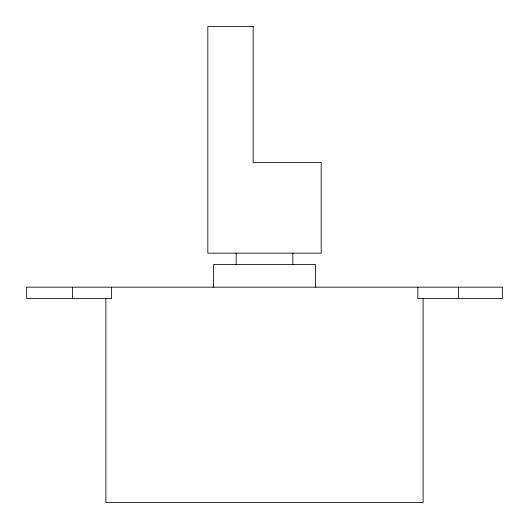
<?xml version="1.0" encoding="UTF-8"?>
<svg xmlns="http://www.w3.org/2000/svg" width="529" height="529" viewBox="0 0 529 529"><rect width="100%" height="100%" fill="white"/><g stroke="black" fill="none" stroke-linecap="round" stroke-linejoin="round"><path stroke-width="0.79" d="M105.873 298.508L105.873 502.55L423.127 502.55L423.127 298.508M458.412 287.174L458.412 298.508M417.85 287.174L417.85 298.508L502.352 298.508L502.352 287.174L26.648 287.174L26.648 298.508L111.5 298.508L111.5 287.174M315.509 287.174L315.509 264.5L213.491 264.5L213.491 287.174M292.841 253.166L292.841 264.5M236.159 253.166L236.159 264.5M72.552 287.174L72.552 298.508M253.166 26.45L207.824 26.45L207.824 253.166L321.176 253.166L321.176 162.476L253.166 162.476L253.166 26.45"/></g></svg>
